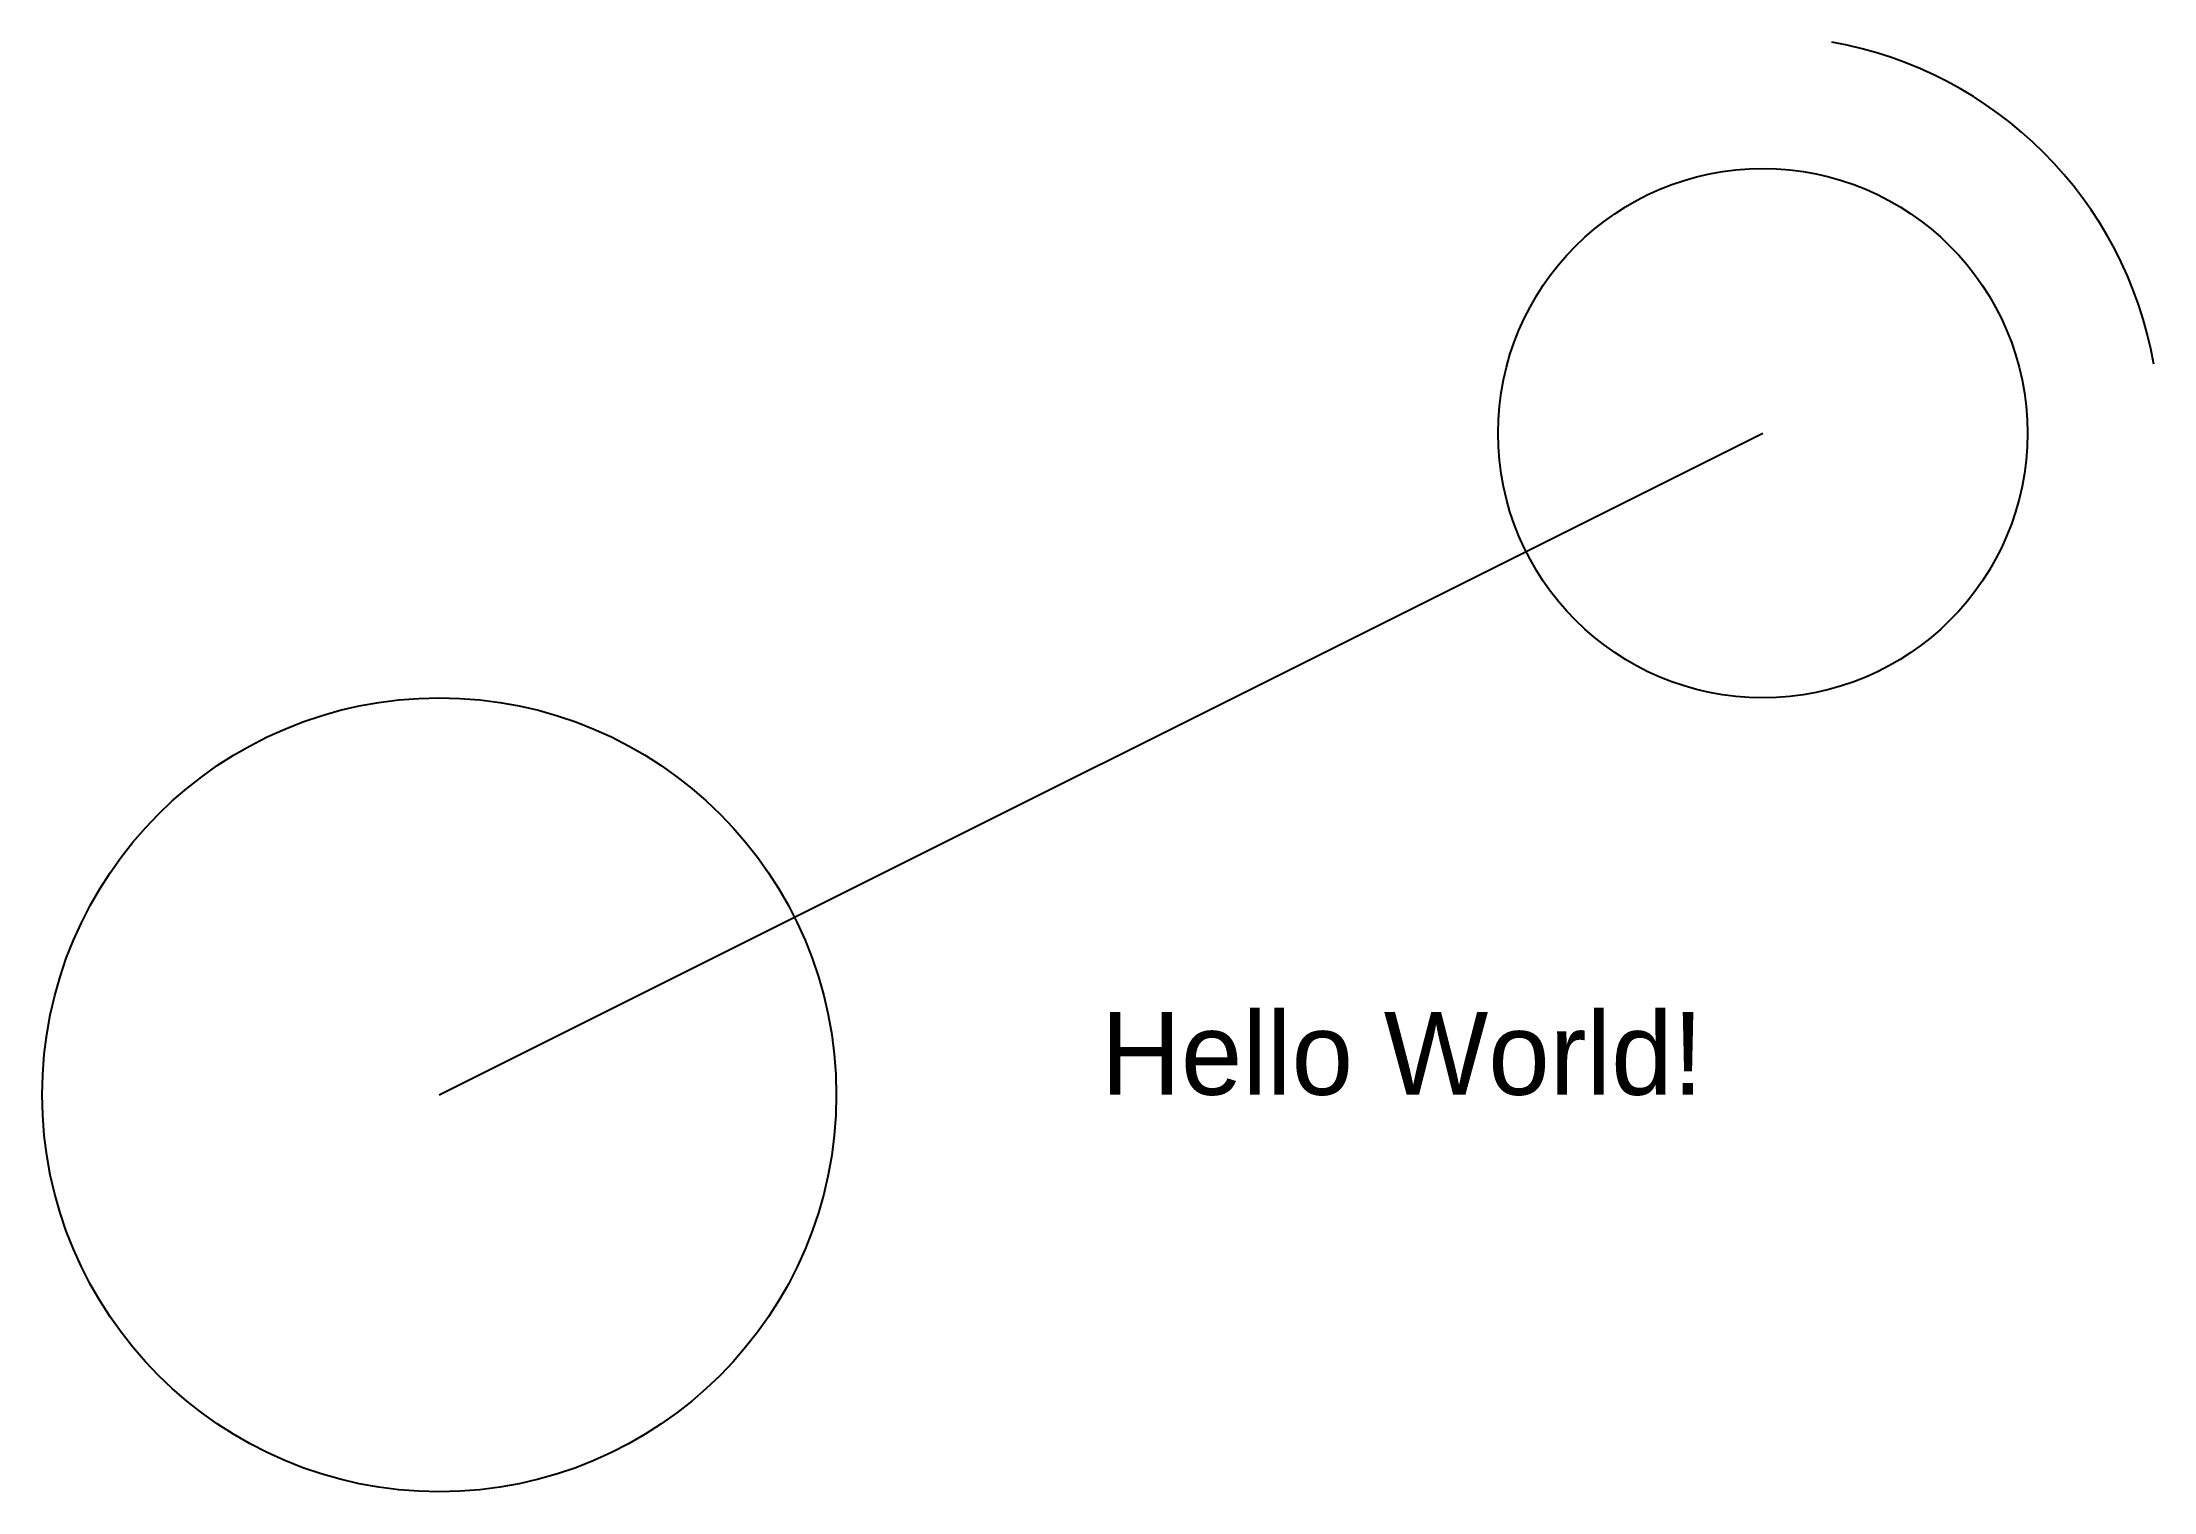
# Model space of a CAD drawing. Extents: x 4.8 to 11.18, y 2.8 to 7.18.
import ezdxf

# ---------------------------------------------------------------- set-up
doc = ezdxf.new("R2010")
doc.units = 0
doc.layers.get('0').update_dxf_attribs({"linetype": 'CONTINUOUS'})

# ---------------------------------------------------------------- blocks, each defined once
blk = doc.blocks.new('Blk1')
blk.add_text('Hello World!', height=0.25).set_placement((8, 4))

msp = doc.modelspace()

# ---------------------------------------------------------------- linework, layer by layer
msp.add_line((6, 4), (10, 6))
for centre, radius in [((10, 6), 0.8), ((6, 4), 1.2)]:
    msp.add_circle(centre, radius)
msp.add_arc((10, 6), 1.2, 10, 80)

# ---------------------------------------------------------------- block references
msp.add_blockref('Blk1', (0, 0))

doc.saveas('drawing.dxf')
